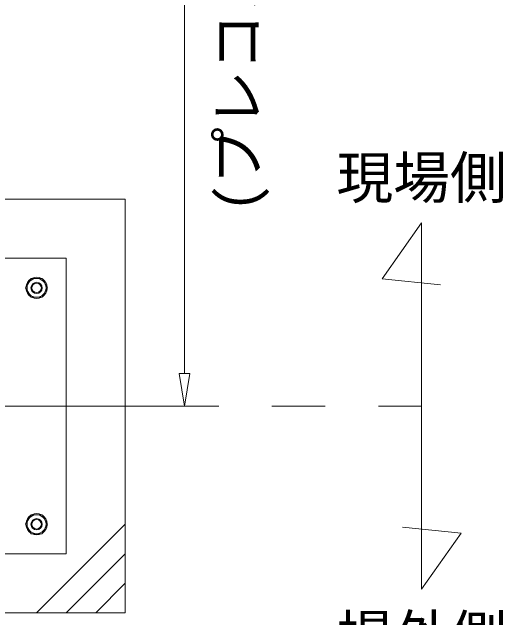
# Model space of a CAD drawing. Units: millimetres, scale not verified. Extents: x -10062 to 10062, y -16938 to 16938.
# Drawn here: x -454 to 376, y 13579 to 14604 of the extents above; entities that cross this region are included whole.
import ezdxf
from ezdxf.enums import TextEntityAlignment as Align

# ---------------------------------------------------------------- set-up
doc = ezdxf.new("R2010")
doc.units = ezdxf.units.MM
doc.header["$LTSCALE"] = 90
doc.linetypes.add('CHAIN2', pattern=[12, 9, -1, 1, -1])
for name, color, linetype, lineweight in [('0-6_ﾎﾞﾙﾄ類', 134, 'Continuous', 18), ('0-9_基礎工事用PCA小', 134, 'Continuous', 18), ('0-C_寸法', 134, 'Continuous', 18), ('1-6_通芯', 134, 'CHAIN2', 18), ('1-B_文字', 134, 'Continuous', 18)]:
    doc.layers.add(name, color=color, linetype=linetype, lineweight=lineweight)
doc.styles.add('ＭＳ ゴシック', font='')
doc.styles.get('ＭＳ ゴシック').set_extended_font_data('MS Gothic')

msp = doc.modelspace()

# ---------------------------------------------------------------- linework, layer by layer
at = {"layer": '0-6_ﾎﾞﾙﾄ類'}
for points in [[(-421.74, 14153.5), (-430.97, 14137.5), (-421.74, 14121.5), (-403.26, 14121.5), (-394.03, 14137.5), (-403.26, 14153.5)], [(-421.74, 13721.5), (-430.97, 13737.5), (-421.74, 13753.5), (-403.26, 13753.5), (-394.03, 13737.5), (-403.26, 13721.5)]]:
    msp.add_lwpolyline(points, close=True, dxfattribs=at)
for centre, radius in [((-412.5, 14137.5), 16), ((-412.5, 14137.5), 9.52), ((-412.5, 14137.5), 8.08), ((-412.5, 13737.5), 16), ((-412.5, 13737.5), 9.52), ((-412.5, 13737.5), 8.08)]:
    msp.add_circle(centre, radius, dxfattribs=at)
for centre, start, end in [((-412.5, 14137.5), 122.734, 177.266), ((-412.5, 14137.5), 62.734, 117.266), ((-412.5, 14137.5), 2.734, 57.266), ((-412.5, 14137.5), 182.734, 237.266), ((-412.5, 14137.5), 302.734, 357.266), ((-412.5, 14137.5), 242.734, 297.266), ((-412.5, 13737.5), 122.734, 177.266), ((-412.5, 13737.5), 62.734, 117.266), ((-412.5, 13737.5), 2.734, 57.266), ((-412.5, 13737.5), 182.734, 237.266), ((-412.5, 13737.5), 302.734, 357.266), ((-412.5, 13737.5), 242.734, 297.266)]:
    msp.add_arc(centre, 18, start, end, dxfattribs=at)
at = {"layer": '0-9_基礎工事用PCA小'}
for p, q in [((-262.5, 13737.5), (-412.5, 13587.5)), ((-262.5, 13687.5), (-362.5, 13587.5)), ((-262.5, 13637.5), (-312.5, 13587.5))]:
    msp.add_line(p, q, dxfattribs=at)
for points in [[(-962.5, 13819.51), (-962.5, 13587.5), (-262.5, 13587.5), (-262.5, 14287.5), (-498.88, 14287.5)], [(-498.88, 14187.5), (-362.5, 14187.5), (-362.5, 13687.5), (-862.5, 13687.5), (-862.5, 13848.08)]]:
    msp.add_lwpolyline(points, dxfattribs=at)
at = {"layer": '0-C_寸法'}
for p, q in [((-162.5, 15882.5), (-162.5, 13992.5)), ((-171.67, 13992.5), (-162.5, 13937.5)), ((-171.67, 13992.5), (-153.33, 13992.5)), ((-162.5, 13937.5), (-153.33, 13992.5)), ((-445.21, 13937.5), (-161.5, 13937.5))]:
    msp.add_line(p, q, dxfattribs=at)
at = {"layer": '1-6_通芯'}
msp.add_line((-6314.56, 13937.5), (238.5, 13937.5), dxfattribs=at)
at = {"layer": '1-B_文字'}
for points in [[(238.5, 14247.45), (171.76, 14152.85), (270.76, 14142.43)], [(238.5, 14247.45), (238.5, 13627.55), (305.24, 13722.15), (206.24, 13732.57)]]:
    msp.add_lwpolyline(points, dxfattribs=at)

# ---------------------------------------------------------------- texts
at = {"layer": '0-C_寸法', "style": 'ＭＳ ゴシック'}
msp.add_text('(プレコン～打込単管芯々寸法)', height=70.38, rotation=90, dxfattribs=at).set_placement((-16.9, 14265.5), align=Align.BOTTOM_LEFT)
at = {"layer": '1-B_文字', "style": 'ＭＳ ゴシック'}
for s, p in [('現場側', (94.5, 14267.85)), ('場外側', (94.5, 13491.95))]:
    msp.add_text(s, height=70.38, dxfattribs=at).set_placement(p, align=Align.BOTTOM_LEFT)

doc.saveas('drawing.dxf')
